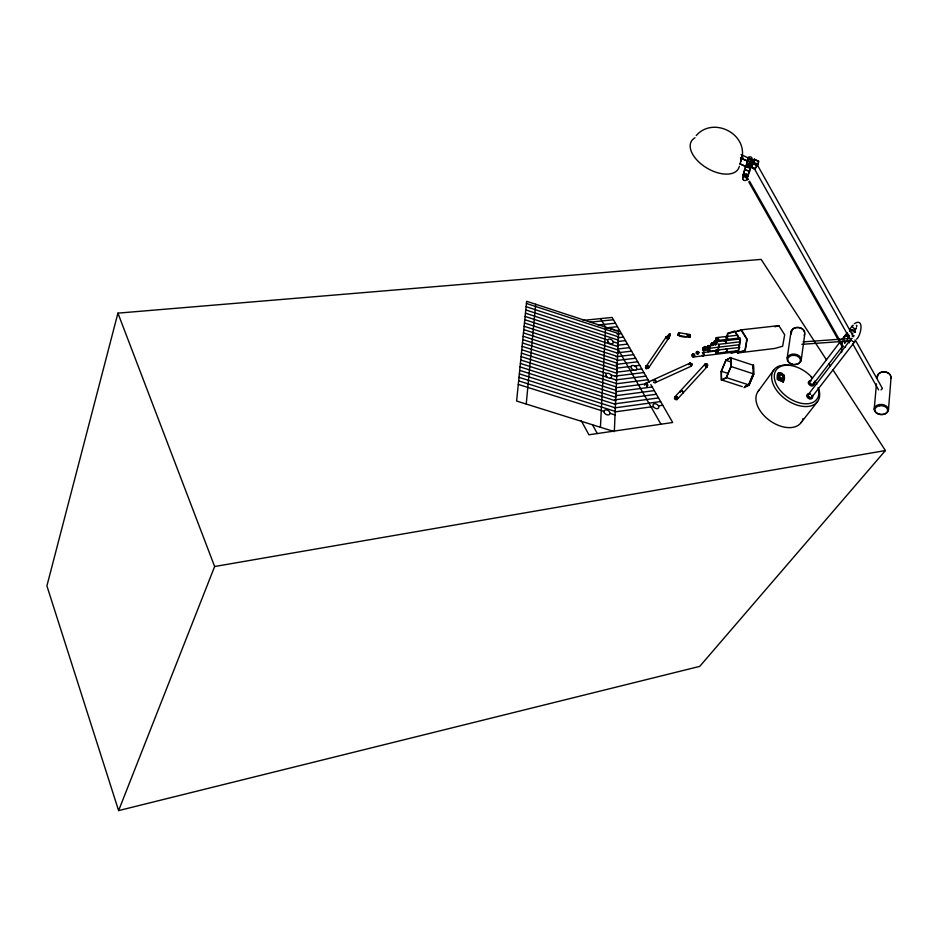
<?xml version="1.0" encoding="UTF-8"?>
<svg xmlns="http://www.w3.org/2000/svg" width="938" height="938" viewBox="0 0 938 938"><rect width="100%" height="100%" fill="white"/><g stroke="black" fill="none" stroke-linecap="round" stroke-linejoin="round"><path stroke-width="1.41" d="M742.052 157.666L742.052 155.016L742.017 157.819M741.301 161.055L741.337 158.252L740.164 163.869M689.149 335.593L689.055 334.62M741.759 159.132L742.087 156.47L742.017 158.862M849.5 331.102L850.109 330.223L849.511 330.645M600.426 427.271L605.596 327.139M847.624 338.923L847.542 339.767M703.969 348.889L704.907 350.109M668.524 335.147L668.712 334.327M669.955 333.987L670.389 334.972M670.307 335.335L669.873 334.397M888.485 409.636L891.1 377.099M874.193 409.296L876.455 383.9M744.326 175.887L745.64 175.007L746.226 176.52M526.23 404.055L535.704 304.252M854.178 330.844L854.717 331.442L853.697 330.528L854.213 331.044M855.128 331.888L854.588 331.208L855.433 332.38M851.247 330.657L850.907 329.66L851.247 330.657L851.939 330.024M852.56 330.117L852.501 330.762L852.337 329.684M852.443 335.698L852.701 333.002M853.158 330.282L853.088 330.938L853.029 329.836M847.6 340.904L848.128 341.467L848.198 340.811M848.128 341.467L848.89 340.74M850.156 330.434L850.215 329.789L850.039 330.88M846.053 334.96L845.373 335.863L846.557 335.218M845.924 336.05L846.721 334.784L846.651 335.441M847.354 335.358L847.424 334.702L847.718 335.722L847.096 335.757M849.453 335.675L848.339 335.781L848.116 334.174M848.339 335.781L847.788 335.077M843.813 339.122L843.86 336.894M844.024 337.047L844.692 336.355L844.364 337.422M844.376 336.59L845.044 335.98L844.622 337.012M844.833 336.191L845.478 335.663L844.974 336.636M841.374 352.559L842.476 341.76M711.192 344.774L711.379 343.191L712.364 342.792L713.161 343.965M689.266 335.546L688.902 336.695M848.761 336.273C849.652 340.975 848.679 333.365 848.761 338.114C848.738 335.487 848.339 338.278 848.187 337.528M849.523 337.703L848.491 336.519L849.16 338.079L848.491 336.519L849.277 336.836M705.974 364.319L707.135 363.745L707.709 365.163M782.175 380.101L782.796 375.563L779.748 374.215L779.115 378.753L782.175 380.101L783.089 378.87A13.073 3.306 -65.1 0 1 782.796 375.563M783.113 381.965C788.612 374.356 775.105 366.688 777.438 379.456L783.113 381.965L784.238 375.165M801.122 360.755L804.781 334.127M777.438 379.456L778.575 372.667M849.476 338.114L848.667 336.461L848.339 337.774M787.205 357.847L791.097 331.302M696.219 353.274L696.465 351.715L697.462 351.41L697.978 354.236M703.922 348.315L704.168 346.767L705.165 346.462L705.927 347.717M710.828 345.794L711.074 344.246L712.083 343.941L712.845 345.196M718.977 347.154L719.223 345.594M718.614 350.062L718.098 347.259M719.129 347.13L719.387 345.583L718.461 344.352M718.766 350.038L718.25 347.236M725.719 343.496L725.965 341.948M725.871 343.484L726.129 341.936L725.203 340.705M726.844 337.434L727.525 333.271L734.9 331.008L740.469 339.99L738.605 351.187L731.206 353.321M727.196 337.703L727.841 333.764L734.794 331.63L740.059 340.107L738.288 350.683L731.312 352.7M849.218 336.848L849.336 338.208L848.374 337.469M758.033 164.326L758.537 161.512L754.14 159.495M754.996 169.262L750.646 166.941L754.996 169.262L758.127 164.279L758.69 161.16L754.293 159.143L751.139 164.279M752.921 163.54L757.353 165.405L740.469 157.854M754.293 159.143L753.624 162.309L758.127 164.279M748.372 174.48L747.785 176.461A2.462 2.028 6.5 0 1 747.176 177.352M744.807 169.837L749.556 171.15L744.807 169.837L743.576 173.483L748.348 174.632L749.579 170.986M750.107 168.172L747.785 176.461M739.918 163.927L747.258 167.281A3.306 2.732 6.2 0 0 751.69 166.225A3.306 2.732 6.2 0 0 750.248 162.497L750.283 162.344A3.306 2.732 6.2 0 1 751.725 166.073A3.306 2.732 6.2 0 1 747.293 167.128L739.953 163.775M750.892 159.061L750.857 159.214A3.295 2.732 6.1 0 1 751.807 163.529M745.335 167.023L743.025 175.312A2.462 2.028 6.5 0 0 743.306 176.848M747.363 160.832L744.772 169.989M743.025 175.312L743.06 175.148A2.451 2.028 6.5 0 0 743.342 176.696M854.119 331.501L854.272 330.399M742.474 159.108L742.603 156.892L742.357 159.085M645.79 366.969L666.355 336.695L667.903 336.484L668.982 337.762M666.308 336.801L666.003 337.95L666.426 336.59M669.052 337.657L648.475 368.071L648.803 366.793L647.619 365.597L646.118 365.691M826.472 359.875L761.164 259.392L117.93 313.14L46.9 585.887L118.61 810.596L699.736 666.379L885.413 450.545L832.838 369.678M749.556 171.15L750.623 167.093L753.718 162.262M746.8 161.887L747.926 157.877L753.46 160.574M674.797 396.985L674.422 398.275L675.536 399.576L677.013 399.576L707.029 366.828L707.416 365.55L706.337 364.284L704.884 364.307L674.797 396.985L676.275 396.985L677.388 398.275L677.013 399.576M680.179 392.025L680.648 390.63L682.125 390.618L683.227 391.908L682.758 393.303M680.331 391.814L680.671 390.654M644.652 384.897L645.051 383.536L689.395 363.405L690.661 363.487L691.517 364.917L691.095 366.254L655.392 382.552L654.126 382.446M646.798 386.479L647.197 385.108L646.317 383.642L645.051 383.536M653.258 380.992L653.657 379.632M655.392 382.552L655.803 381.191L654.935 379.726L653.516 379.691M704.497 365.586L704.884 364.307M688.973 364.741L689.395 363.405M691.072 366.219L690.649 363.581M739.848 347.388L715.94 350.237L715.46 351.621L716.034 353.098L717.089 353.18L738.183 350.636M717.089 353.18L717.57 351.797L716.995 350.32L715.94 350.237M726.739 352.02L726.645 349.171M725.672 351.926L726.891 351.996L727.384 350.613L726.809 349.147L725.86 349.065M716.304 337.645L716.339 340.482L717.394 340.611L717.898 339.251L717.359 337.774L716.304 337.645L737.69 335.206M725.637 337.809L726.094 336.59M726.997 339.497L726.962 336.672M689.055 336.097L688.609 336.965L688.129 336.296M846.486 335.863L846.721 334.784M848.831 341.385L849.5 341.221M118.61 810.596L214.638 566.517L117.93 313.14M670.33 334.163L669.392 334.174M742.216 386.62L721.533 379.89L721.381 371.272L725.942 360.298L730.737 357.835L752.874 365.117L753.179 373.758L748.512 384.803L744.819 386.503M721.533 379.89L726.293 377.568L730.937 366.477L730.737 357.835M748.841 384.744L753.648 373.992L749.075 384.815L745.452 386.491M854.53 331.864L854.776 330.786M646.036 384.076L646.81 383.689M689.184 337.317L690.497 336.085L689.711 334.503M718.051 352.137L717.054 352.254M697.649 352.289L698.798 352.676M709.679 350.402L708.589 350.273M852.314 336.402L854.237 335.769M689.453 335.276C690.474 333.705 690.731 336.812 689.711 337.164M693.323 357.015L693.979 355.854L693.616 354.247L692.584 353.802L692.291 356.569L693.323 357.015L736.295 351.809M746.425 174.234L745.898 175.007A8.911 2.052 -59.5 0 1 745.229 175.828M703.125 355.83L703.957 354.658L703.594 353.051L702.55 352.606L715.471 351.058M703.383 355.748L703.992 354.705M856.546 339.228C861.201 335.3 864.508 317.067 854.26 323.727M751.889 163.2L753.484 160.421L741.102 154.582M848.327 334.432L848.644 334.843M758.314 391.087L773.979 369.701M779.115 378.753L780.029 377.51A13.085 3.283 -65.1 0 1 779.748 374.215M809.822 381.543L840.073 341.971M841.855 339.638L847.19 332.662M849.851 329.168L852.525 325.674M813.445 384.052L842.007 346.861M844.692 343.378L846.475 341.057M853.615 331.759L856.3 328.265M808.404 394.406L851.411 338.583M811.757 397.29L854.928 341.538M801.169 422.534L817.561 401.546M704.121 348.467L704.884 348.397M712.341 344.633L713.232 344.738M647.29 385.495L647.349 384.181M690.978 363.463L692.361 363.991L691.798 365.175M696.231 135.576C712.399 116.711 746.367 132.575 742.169 157.15M686.944 334.327C690.778 338.688 674.41 337.176 678.983 332.709L690.415 334.62M717.488 338.126L718.121 338.208M716.116 342.3L715.671 342.945A1.231 0.786 84 0 0 715.166 341.104A1.231 0.786 84 0 0 714.193 342.182A1.231 0.786 84 0 0 715.202 343.484M707.569 365.316L706.666 365.328M842.805 346.298L842.758 346.943M743.998 387.629L749.087 385.284L753.918 373.863L753.589 364.917M844.27 337.223L844.282 338.161M736.213 331.407L741.337 329.836L778.821 325.627L784.684 334.784L782.644 346.251L774.8 348.455L737.467 352.993L745.182 350.777L747.152 339.157L741.337 329.836M737.561 331.419L741.255 330.293L746.847 339.239L744.96 350.425L737.549 352.547M740.246 337.973L715.225 340.717L714.217 341.022L714.733 343.824M715.577 341.819L714.568 342.136L715.073 344.926L716.093 344.633L716.339 343.074L715.577 341.819L739.449 339.052M724.183 341.01L725.379 340.693M774.917 326.799L778.821 325.627M739.519 344.715L708.401 348.397L707.393 348.702L707.146 350.261L707.979 351.504M214.638 566.517L885.413 450.545M615.129 411.876L653.376 406.553A3.177 2.122 33.2 0 0 658.417 408.159A3.177 2.122 33.2 0 0 655.967 403.891A3.177 2.122 33.2 0 0 653.376 406.564M658.453 405.849L662.744 405.251M614.472 407.924L660.622 401.57M615.34 403.774L658.511 397.911M614.707 399.858L656.401 394.253M615.504 395.754L654.302 390.607M616.301 391.674L652.215 386.972M615.668 387.804L647.243 383.712M678.514 335.229L678.983 332.709M616.477 383.771L648.041 379.726M615.856 379.925L645.954 376.126M636.292 369.619L641.815 368.939M615.234 376.103L643.89 372.527M616.864 368.13L631.18 366.383M616.254 364.378L637.699 361.798M616.524 372.187L633.854 370.088M616.747 360.485L635.659 358.246M716.21 350.519L707.909 351.516L708.917 351.222L709.163 349.663L708.401 348.397M619.467 330.141L615.164 330.645A3.084 2.005 30.9 0 0 610.685 329.625M718.614 344.328L739.871 341.842M616.172 356.745L633.607 354.693M634.745 365.949L639.763 365.363M617.052 352.84L631.579 351.164M629.539 347.635L617.931 348.959L660.973 424.222M617.356 345.266L627.51 344.117M617.685 337.75L623.477 337.105M618.248 341.42L625.494 340.611M617.122 334.092L621.472 333.623M605.889 327.89L617.462 326.67M598.127 325.017L615.469 323.211M583.155 320.374L612.139 317.431L649.424 382.141M590.365 322.133L613.487 319.764M803.092 341.878L847.542 338.677L847.448 339.884M801.814 344.34L846.264 341.162M667.211 339.181L668.548 339.087M647.068 368.118L648.428 368.036M704.919 364.343L706.232 364.331M705.575 366.84L707.029 366.828M680.554 390.736L682.032 390.724L683.134 392.014M669.556 335.698L670.283 334.925M669.275 336.296C671.843 336.085 668.102 333.025 668.278 335.499M725.59 349.088L726.809 349.147M725.953 351.902L726.903 351.985M653.985 382.516L655.252 382.61L655.662 381.25L654.794 379.796M725.895 336.554L727.126 336.636L727.665 338.126L727.161 339.486L725.942 339.38M678.139 335.323L679.44 334.092L679.358 332.627L678.666 332.509L678.139 335.323L689.887 337.434M518.292 384.416L604.013 411.442M609.993 413.33L615.047 414.924M519.359 373.863L615.516 404.337M518.995 377.357L615.363 407.842M518.644 380.875L615.211 411.383M613.229 341.795L618.177 343.367M520.754 359.993L616.125 390.407M520.402 363.44L615.973 393.866M520.051 366.899L615.82 397.337M519.699 370.369L615.668 400.831M522.126 346.345L606.78 373.488M610.146 378.049L616.571 380.101M521.434 353.145L616.418 383.525M521.094 356.557L616.266 386.96M523.474 332.92L617.31 363.205M523.134 336.25L617.157 366.559M522.806 339.603L617.016 369.924M522.466 342.968L616.864 373.301M521.786 349.733L607.214 377.252M524.471 322.989L617.743 353.227M524.143 326.283L617.603 356.546M523.803 329.59L617.45 359.864M721.381 371.272L728.24 373.512M525.784 309.927L618.318 340.107M726.293 377.568L748.512 384.803M525.456 313.175L607.683 339.99M525.128 316.434L618.025 346.638M524.799 319.706L617.884 349.933M610.919 374.813L616.723 376.701M725.942 360.298L731.441 362.103M730.937 366.477L753.179 373.758M526.441 303.478L618.599 333.623M526.112 306.691L618.459 336.859M676.708 396.868C673.531 396.645 678.291 400.291 677.13 397.196M702.386 352.629L703.43 353.063L703.793 354.67M702.363 355.385L703.301 355.783L702.093 355.385M778.352 372.972L784.016 375.481M780.029 377.51L783.089 378.87M777.661 379.151L783.347 381.66M740.434 158.006L750.248 162.497M694.038 354.329L694.507 355.795L693.534 355.983M667.856 336.683L668.9 337.75M856.875 326.107L856.441 325.334L856.617 325.896M748.993 166.12C750.693 166.741 747.774 163.06 748.266 164.936M828.864 363.545L830.447 365.996M724.992 339.591L725.766 340.834M724.84 339.603L726.153 341.866M718.719 344.387L719.411 345.512M715.225 340.717L715.987 341.96M707.381 350.226L708.143 351.492M655.029 379.773L655.814 381.098M650.82 384.557L672.687 422.499L588.9 434.786L581.267 420.716M600.613 318.592L605.667 327.432M749.568 181.21L843.168 346.38M842.265 346.908L748.747 181.866M754.539 169.004L850.625 340.084M852.771 343.906L878.589 389.868M757.634 165.405L853.486 336.719M855.632 340.564L882.095 387.863M592.406 424.621L597.283 433.555M753.449 368.341L753.12 365.433L753.214 368.271M715.19 342.382A1.231 0.786 84 0 1 715.248 341.467M715.717 340.951A1.231 0.786 84 0 1 716.702 341.924M693.651 354.083A1.255 0.774 83.6 0 1 694.636 354.881A1.255 0.774 83.6 0 1 694.331 356.428A1.255 0.774 83.6 0 1 693.299 355.901M644.969 384.932A1.29 0.891 65.5 0 1 645.555 383.783A1.29 0.891 65.5 0 1 646.751 384.662A1.29 0.891 65.5 0 1 646.575 386.104M645.848 383.935A1.29 0.891 65.5 0 1 647.302 383.806A1.29 0.891 65.5 0 1 647.431 385.717M717.441 350.355A1.243 0.786 83.7 0 1 718.262 351.445A1.243 0.786 83.7 0 1 717.793 352.782A1.243 0.786 83.7 0 1 716.82 352.16M704.25 348.549A1.243 0.774 83.8 0 1 704.801 346.779A1.243 0.774 83.8 0 1 705.693 348.432M706.08 346.732A1.243 0.774 83.8 0 1 706.654 347.681M709.116 348.608A1.243 0.786 83.8 0 1 709.902 349.722A1.243 0.786 83.8 0 1 709.421 351.035A1.243 0.786 83.8 0 1 708.46 350.378M708.436 349.147A1.243 0.786 83.8 0 1 708.718 348.725M711.438 344.668A1.231 0.786 83.9 0 1 712.106 343.132A1.231 0.786 83.9 0 1 712.95 344.703M712.399 344.563A1.231 0.786 83.9 0 1 712.423 343.625M713.279 343.074A1.231 0.786 83.9 0 1 713.877 343.953M705.2 364.39A1.372 1.067 41.5 0 1 706.795 364.636A1.372 1.067 41.5 0 1 707.217 366.195A1.372 1.067 41.5 0 1 705.775 366.488M704.884 365.445A1.372 1.067 41.5 0 1 704.884 364.835M705.059 364.448A1.442 1.114 41.5 0 1 707.193 365.351A1.442 1.114 41.5 0 1 705.997 366.77M705.024 364.472A1.442 1.114 41.5 0 1 707.17 365.386A1.442 1.114 41.5 0 1 705.962 366.793M705.517 364.378A1.231 0.95 41.5 0 1 707.193 365.55A1.231 0.95 41.5 0 1 705.798 366.371M709.679 345.759A1.243 0.786 83.9 0 1 709.914 348.045M668.231 338.747A1.243 0.961 34.1 0 0 668.595 337.469A1.243 0.961 34.1 0 0 667.106 336.719A1.243 0.961 34.1 0 0 666.472 337.856A1.313 1.02 34.1 0 1 667.07 336.66A1.313 1.02 34.1 0 1 668.653 337.457A1.313 1.02 34.1 0 1 668.266 338.806M666.613 337.199A1.313 1.02 34.1 0 1 667.645 336.273A1.313 1.02 34.1 0 1 669.029 337.375A1.313 1.02 34.1 0 1 668.231 338.501M646.094 367.426A1.407 1.067 34.3 0 1 646.669 365.867A1.407 1.067 34.3 0 1 648.451 367.075A1.407 1.067 34.3 0 1 647.255 368.2M646.071 367.11A1.255 0.961 34.3 0 1 646.716 365.996A1.255 0.961 34.3 0 1 648.217 366.793A1.255 0.961 34.3 0 1 647.818 368.048M697.04 354.142A1.243 0.774 83.7 0 1 696.535 352.266A1.243 0.774 83.7 0 1 697.755 352.172A1.243 0.774 83.7 0 1 697.626 354.095M697.509 352.149A1.243 0.774 83.7 0 1 698.986 352.958M711.074 345.723A1.243 0.786 83.9 0 1 711.708 344.269A1.243 0.786 83.9 0 1 712.622 345.594M712.106 344.692A1.243 0.786 83.9 0 1 713.56 345.161M717.136 339.556A1.231 0.786 84.1 0 1 717.664 337.797A1.231 0.786 84.1 0 1 718.59 339.322A1.231 0.786 84.1 0 1 717.429 340.037M715.518 342.862A1.243 0.786 84 0 1 716.069 342.053M716.48 342.1A1.243 0.786 84 0 1 716.702 344.375M801.955 421.291A26.581 16.825 35.7 0 1 769.453 420.365A26.581 16.825 35.7 0 1 759.299 389.997M803.01 418.489A26.581 16.825 35.7 0 1 802.565 419.943M818.804 389.176A26.991 16.778 35.5 0 1 805.273 406.553A26.991 16.778 35.5 0 1 775.163 388.133A26.991 16.778 35.5 0 1 780.369 365.644M782.034 365.269A26.991 16.778 35.5 0 1 789.55 365.316M811.007 376.888A26.991 16.778 35.5 0 1 812.543 378.542M818.077 387.699A25.056 15.547 35.5 0 1 794.861 401.288A25.056 15.547 35.5 0 1 776.301 369.83A25.056 15.547 35.5 0 1 812.261 377.826M814.759 381.039A25.056 15.547 35.5 0 1 816.728 384.357M813.328 383.83A2.931 1.806 35.7 0 1 811.933 385.964A2.931 1.806 35.7 0 1 808.521 383.607A2.931 1.806 35.7 0 1 809.928 381.461M811.921 397.243A2.955 1.841 35.9 0 1 810.186 399.037A2.955 1.841 35.9 0 1 806.95 396.692A2.955 1.841 35.9 0 1 808.122 394.488M813.692 382.317A2.931 1.806 35.7 0 1 813.035 385.037A2.931 1.806 35.7 0 1 809.318 382.88A2.931 1.806 35.7 0 1 810.631 380.547M811.991 395.144A2.966 1.841 35.9 0 1 811.323 398.134A2.966 1.841 35.9 0 1 807.512 395.379A2.966 1.841 35.9 0 1 810.162 393.808M813.574 383.314A2.204 1.36 35.7 0 1 812.062 384.439A2.204 1.36 35.7 0 1 809.764 382.563A2.204 1.36 35.7 0 1 810.878 381.109M811.816 395.766A2.216 1.384 35.9 0 1 810.69 397.56A2.216 1.384 35.9 0 1 808.122 395.344A2.216 1.384 35.9 0 1 810.139 394.323M856.417 327.937A2.286 1.337 35.3 0 1 853.439 327.925A2.286 1.337 35.3 0 1 853.146 325.287M854.952 340.002A2.31 1.36 35.5 0 1 854.166 341.807A2.31 1.36 35.5 0 1 851.387 340.119A2.31 1.36 35.5 0 1 852.173 338.325M849.382 342.886A1.301 0.961 3.3 0 1 850.145 341.479M841.409 352.313A1.29 0.95 3.8 0 1 841.738 351.891M844.376 340.975A1.278 0.95 3.6 0 1 844.657 342.476M842.652 342.241A1.278 0.95 3.6 0 1 843.098 340.951M845.279 347.494A1.29 0.961 3.6 0 1 845.642 346.826M754.175 163.587A2.239 1.032 -30.5 0 1 752.651 164.162M751.584 163.634A2.239 1.032 -30.5 0 1 754.515 161.313M882.189 388.496A2.017 1.196 -27.6 0 1 881.005 389.868M747.258 176.883A2.451 2.028 6.5 0 0 747.879 175.992L747.903 175.828A2.451 2.028 6.5 0 1 747.293 176.731M743.4 176.379A2.451 2.028 6.5 0 1 743.119 174.843L743.154 174.679A2.451 2.028 6.5 0 0 743.435 176.227M746.671 177.669A2.462 2.028 6.5 0 1 746.085 177.857M747.821 176.297A2.451 2.028 6.5 0 1 747.199 177.2M743.4 177.739A2.193 1.806 6.6 0 1 744.033 175.265A2.193 1.806 6.6 0 1 747.07 175.898A2.193 1.806 6.6 0 1 746.425 178.384M743.986 174.867A1.548 1.278 6.5 0 1 744.186 174.585M747.762 158.205A2.204 1.829 6 0 1 750.646 156.951A2.204 1.829 6 0 1 751.866 159.554M748.372 158.944A2.204 1.829 6.1 0 1 751.655 160.023M747.14 161.793A2.193 1.829 6.1 0 1 750.072 160.07A2.193 1.829 6.1 0 1 750.963 163.048M750.658 163.646A2.204 1.829 6.2 0 1 751.01 164.56M739.332 166.284A27.225 15.278 30.6 0 1 705.552 167.222A27.225 15.278 30.6 0 1 694.976 137.78M877.358 378.143A7.012 4.995 3.2 0 1 883.995 371.952A7.012 4.995 3.2 0 1 890.877 378.389M877.862 376.197A6.296 4.491 3.2 0 1 880.911 372.351L882.424 371.929A6.296 4.491 3.2 0 1 890.209 375.247M792.692 364.284A7.129 5.182 6.5 0 1 788.495 355.854A7.129 5.182 6.5 0 1 800.454 357.19A7.129 5.182 6.5 0 1 794.533 364.495M791.285 333.987A7.012 5.171 6.1 0 1 798.496 327.561A7.012 5.171 6.1 0 1 804.159 335.37M791.754 331.993A6.296 4.643 6.1 0 1 791.883 330.797M792.434 329.672A6.296 4.643 6.1 0 1 794.603 327.983L796.092 327.526A6.296 4.643 6.1 0 1 804.312 332.122M618.693 331.431L614.32 431.621L516.615 401.042L526.652 301.297L618.693 331.431M645.508 367.684C646.774 371.237 648.404 365.855 645.508 367.684M748.418 179.228L747.445 179.662L748.418 179.228M702.843 348.08L703.359 350.894L704.368 350.589L704.614 349.03L703.852 347.775L702.843 348.08M707.768 345.794L708.284 348.596L709.292 348.303L709.538 346.743L708.776 345.489L707.768 345.794M725.942 360.004L721.216 371.342L721.369 380.277L726.305 377.862L731.101 366.395L730.89 357.448L725.942 360.004M792.082 355.42L790.582 355.877A6.414 4.655 6.5 0 0 790.699 363.745A6.414 4.655 6.5 0 0 800.419 360.86A6.414 4.655 6.5 0 0 792.082 355.42M879.516 405.767L877.968 406.177A6.425 4.491 3.8 0 0 877.687 413.752A6.425 4.491 3.8 0 0 887.618 411.067A6.425 4.491 3.8 0 0 879.516 405.767M749.638 166.049L748.594 164.338A1.173 0.973 6.2 0 1 749.638 166.049M749.099 166.261L748.055 164.549A1.173 0.973 6.2 0 0 749.099 166.261M692.232 354.775A1.255 0.774 83.6 0 0 693.03 356.651A1.255 0.774 83.6 0 0 693.592 354.799A1.255 0.774 83.6 0 0 692.232 354.775M690.321 363.44A1.384 0.997 65.5 0 0 689.371 364.331A1.243 0.891 65.5 0 1 690.333 363.569A1.243 0.891 65.5 0 1 691.353 364.706A1.243 0.891 65.5 0 1 690.86 365.902A1.384 0.997 65.5 0 0 691.458 364.694A1.384 0.997 65.5 0 0 690.321 363.44M690.122 363.452A1.454 1.044 65.5 0 0 689.125 364.401A1.454 1.044 65.5 0 1 690.169 363.44A1.454 1.044 65.5 0 1 691.365 364.765A1.454 1.044 65.5 0 1 690.79 366.16A1.454 1.044 65.5 0 0 691.329 364.776A1.454 1.044 65.5 0 0 690.122 363.452M715.811 351.035A1.243 0.786 83.7 0 0 716.562 352.946A1.243 0.786 83.7 0 0 717.183 351.152A1.243 0.786 83.7 0 0 715.811 351.035M707.463 349.253A1.243 0.786 83.8 0 0 708.178 351.199A1.243 0.786 83.8 0 0 708.835 349.428A1.243 0.786 83.8 0 0 707.463 349.253M704.848 364.648A1.442 1.114 41.5 0 0 704.684 365.222A1.442 1.114 41.5 0 1 704.825 364.683M674.797 398.275A1.29 0.961 41.8 0 0 676.744 399.248A1.29 0.961 41.8 0 0 676.181 397.313A1.29 0.961 41.8 0 0 674.797 398.275M675.372 397.653A1.29 0.961 41.8 0 0 677.318 398.615A1.29 0.961 41.8 0 0 676.767 396.68A1.29 0.961 41.8 0 0 675.372 397.653M707.838 346.345A1.243 0.786 83.9 0 0 708.542 348.279A1.243 0.786 83.9 0 0 709.198 346.509A1.243 0.786 83.9 0 0 707.838 346.345M702.914 348.631A1.243 0.774 83.8 0 0 703.629 350.566A1.243 0.774 83.8 0 0 704.274 348.807A1.243 0.774 83.8 0 0 702.914 348.631M703.887 348.514A1.243 0.774 83.8 0 0 704.602 350.449A1.243 0.774 83.8 0 0 705.259 348.69A1.243 0.774 83.8 0 0 703.887 348.514M716.151 338.43A1.231 0.786 84.1 0 0 716.867 340.353A1.231 0.786 84.1 0 0 717.523 338.595A1.231 0.786 84.1 0 0 716.151 338.43M714.627 342.687A1.243 0.786 84 0 0 715.342 344.609A1.243 0.786 84 0 0 715.999 342.839A1.243 0.786 84 0 0 714.627 342.687M752.78 167.574A2.204 1.829 5.8 0 0 756.321 166.507A2.204 1.829 5.8 0 0 753.331 164.455A2.204 1.829 5.8 0 0 752.78 167.574M743.412 180.002A2.193 1.806 6.6 0 0 747.023 179.158A2.193 1.806 6.6 0 0 744.197 176.954A2.193 1.806 6.6 0 0 743.412 180.002M747.75 165.827A1.571 1.301 6.2 0 0 750.4 165.428A1.571 1.301 6.2 0 0 748.571 163.704A1.571 1.301 6.2 0 0 747.75 165.827M876.35 412.861A7.152 4.995 3.8 0 0 888.263 410.926A7.152 4.995 3.8 0 0 879.41 404.571A7.152 4.995 3.8 0 0 876.35 412.861M604.353 412.767A3.248 2.216 32.1 0 0 609.536 414.385A3.248 2.216 32.1 0 0 607.109 410.023A3.248 2.216 32.1 0 0 604.353 412.767M607.894 341.749A3.119 2.04 31 0 0 612.866 343.355A3.119 2.04 31 0 0 610.532 339.275A3.119 2.04 31 0 0 607.894 341.749M606.183 376.079A3.177 2.122 31.5 0 0 611.248 377.697A3.177 2.122 31.5 0 0 608.879 373.488A3.177 2.122 31.5 0 0 606.183 376.079M631.403 368.177A3.131 2.064 32 0 0 636.386 369.771A3.131 2.064 32 0 0 634.006 365.632A3.131 2.064 32 0 0 631.403 368.177"/></g></svg>
